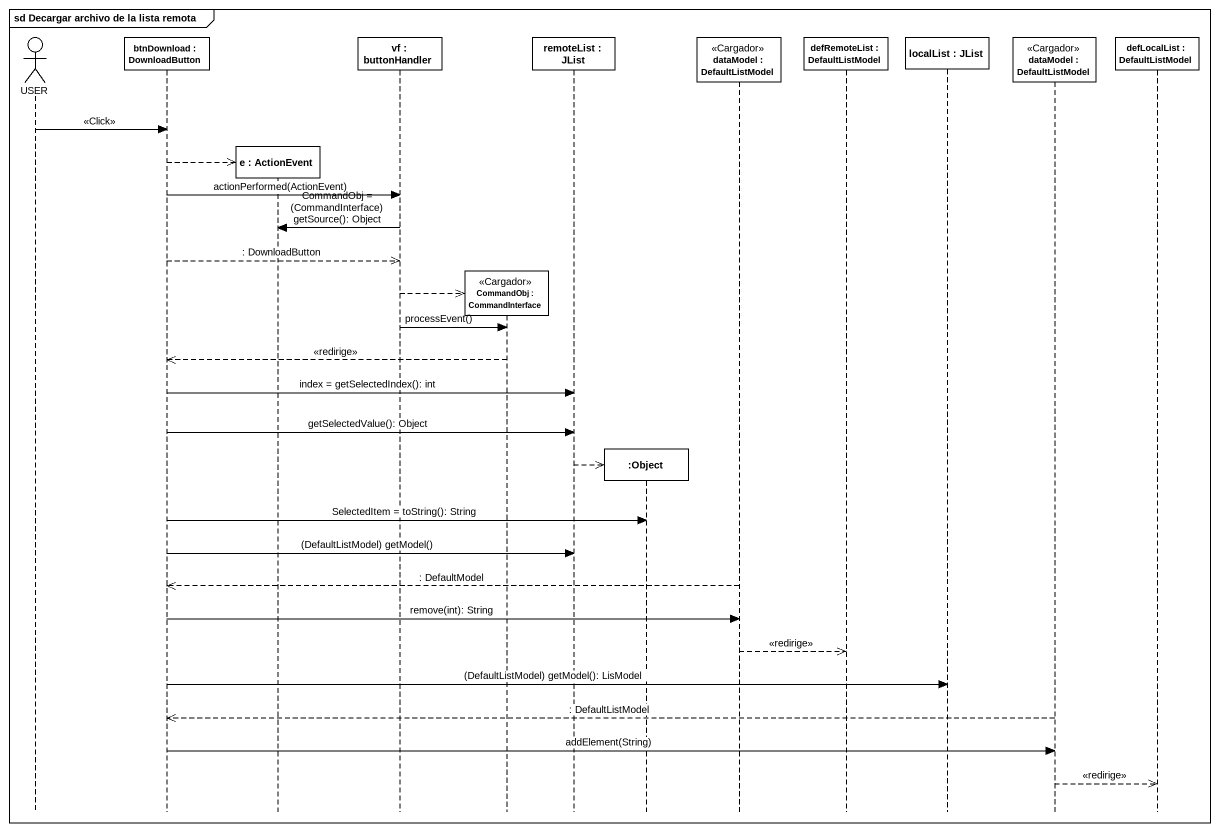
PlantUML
@startuml
mainframe sd Decargar archivo de la lista remota
hide footbox
actor USER
participant "btnDownload : DownloadButton" as btnDownload
participant "e : ActionEvent" as e
participant "vf : buttonHandler" as vf
participant "CommandObj : CommandInterface" as CommandObj <<Cargador>>
participant "remoteList : JList" as remoteList
participant ":Object" as Object_
participant "dataModel : DefaultListModel" as dataModel <<Cargador>>
participant "defRemoteList : DefaultListModel" as defRemoteList
participant "localList : JList" as localList
participant "dataModel : DefaultListModel" as dataModel_2 <<Cargador>>
participant "defLocalList : DefaultListModel" as defLocalList

USER -> btnDownload : <<Click>>
btnDownload -->> e **
btnDownload -> vf : actionPerformed(ActionEvent)
vf -> e : CommandObj = (CommandInterface) getSource(): Object
btnDownload -->> vf : : DownloadButton
vf -->> CommandObj **
vf -> CommandObj : processEvent()
CommandObj -->> btnDownload : <<redirige>>
btnDownload -> remoteList : index = getSelectedIndex(): int
btnDownload -> remoteList : getSelectedValue(): Object
remoteList -->> Object_ **
btnDownload -> Object_ : SelectedItem = toString(): String
btnDownload -> remoteList : (DefaultListModel) getModel()
dataModel -->> btnDownload : : DefaultModel
btnDownload -> dataModel : remove(int): String
dataModel -->> defRemoteList : <<redirige>>
btnDownload -> localList : (DefaultListModel) getModel(): LisModel
dataModel_2 -->> btnDownload : : DefaultListModel
btnDownload -> dataModel_2 : addElement(String)
dataModel_2 -->> defLocalList : <<redirige>>
@enduml
